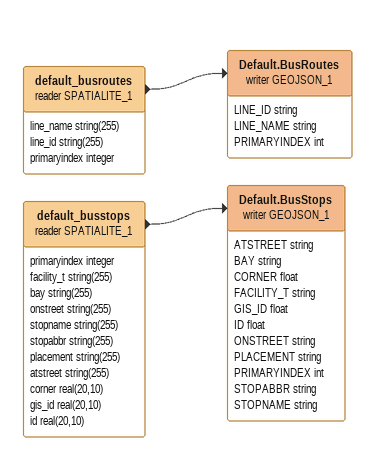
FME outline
default_busroutes (reader SPATIALITE_1)
    attributes: line_name string(255), line_id string(255), primaryindex integer
    -> Default.BusRoutes (writer GEOJSON_1)
Default.BusRoutes (writer GEOJSON_1)
    attributes: LINE_ID string, LINE_NAME string, PRIMARYINDEX int
default_busstops (reader SPATIALITE_1)
    attributes: primaryindex integer, facility_t string(255), bay string(255), onstreet string(255), stopname string(255), stopabbr string(255), placement string(255), atstreet string(255), corner real(20,10), gis_id real(20,10), id real(20,10)
    -> Default.BusStops (writer GEOJSON_1)
Default.BusStops (writer GEOJSON_1)
    attributes: ATSTREET string, BAY string, CORNER float, FACILITY_T string, GIS_ID float, ID float, ONSTREET string, PLACEMENT string, PRIMARYINDEX int, STOPABBR string, STOPNAME string
